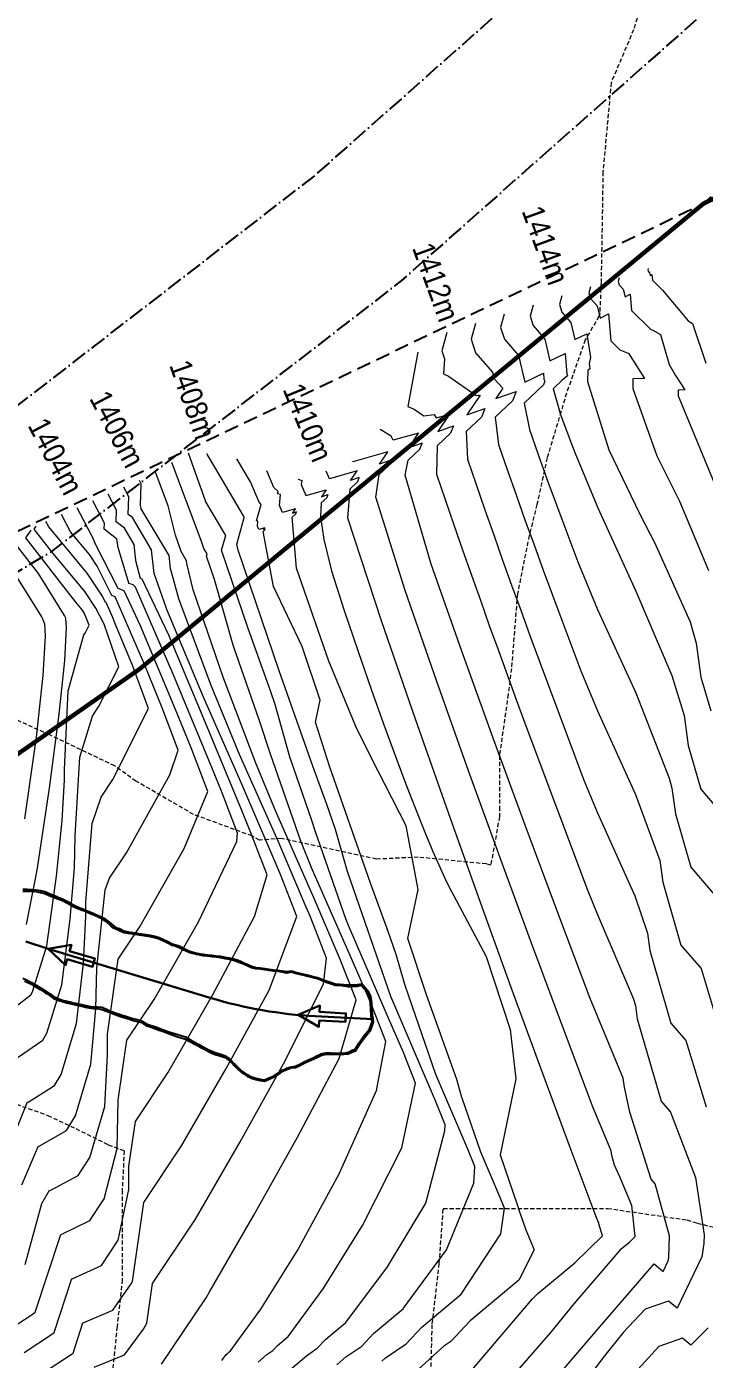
# Model space of a CAD drawing. Header units: metres. Extents: x 5688 to 19740, y -52 to 3406.
# Drawn here: x 6630.1 to 6784.2, y 2700.7 to 3003.9 of the extents above; entities that cross this region are included whole.
import ezdxf
from ezdxf.enums import TextEntityAlignment as Align

# ---------------------------------------------------------------- set-up
doc = ezdxf.new("R2010")
doc.units = ezdxf.units.M
for name, pattern in [('ACAD_ISO10W100', [18, 12, -3, 0, -3]), ('BORDER2', [22.225, 6.35, -3.175, 6.35, -3.175, 0, -3.175]), ('HIDDEN', [9.525, 6.35, -3.175])]:
    doc.linetypes.add(name, pattern=pattern)
for name, color, linetype in [('0 32m buffer', 11, 'BORDER2'), ('100_YEAR_FLOODLINE', 11, 'Continuous'), ('50_YEAR_FLOODLINE', 7, 'Continuous'), ('CENTRELINES', 7, 'Continuous'), ('Contours', 7, 'Continuous'), ('LINES', 7, 'Continuous'), ('PWV_RESERVES', 7, 'Continuous'), ('River', 7, 'Continuous'), ('SITE', 7, 'Continuous')]:
    doc.layers.add(name, color=color, linetype=linetype)
doc.styles.add('MM-STANDARD', font='', dxfattribs={"height": 1})
doc.styles.get('MM-STANDARD').set_extended_font_data('MM-STANDARD')

# ---------------------------------------------------------------- blocks, each defined once
blk = doc.blocks.new('CONTOURS-CG')
at = {"layer": 'Contours', "color": 253, "lineweight": 9, "true_color": 0xa1a3a5}
for points, elevation in [([(30586.59, 1766.67), (30586.5, 1766.37), (30586.59, 1766.1), (30586.91, 1765.73), (30587.06, 1765.12), (30587.48, 1765.33), (30587.59, 1764), (30589.87, 1761.76), (30595.67, 1754.79), (30595.69, 1754.78), (30596.71, 1754.16), (30599.69, 1745.16)], 1415.5), ([(30573.51, 1762.51), (30573.13, 1761.11), (30573.52, 1759.89), (30575, 1758.18), (30575, 1758.18), (30575.67, 1755.4), (30577.6, 1756.34), (30578.1, 1750.24), (30580.19, 1748.19), (30582.07, 1747.38), (30582.11, 1747.38), (30585.81, 1741.69), (30583.16, 1741.58), (30583.11, 1739.35), (30588.56, 1724.06), (30593.73, 1713.77), (30600.31, 1697.96)], 1414.5), ([(30580.05, 1764.59), (30579.82, 1763.74), (30580.05, 1763), (30580.95, 1761.96), (30580.96, 1761.95), (30581.36, 1760.26), (30582.54, 1760.84), (30582.84, 1757.12), (30587.22, 1752.84), (30587.68, 1752.64), (30589.41, 1751.66), (30591.41, 1744.82), (30592.81, 1742.3), (30594.92, 1739.04), (30593.43, 1738.98), (30593.41, 1737.73), (30603.07, 1714.46)], 1415), ([(30566.97, 1760.43), (30566.44, 1758.48), (30566.99, 1756.78), (30569.04, 1754.4), (30569.05, 1754.4), (30569.97, 1750.54), (30572.66, 1751.85), (30573.48, 1746.4), (30573.21, 1745.09), (30573.32, 1743.85), (30573.33, 1743.82), (30572.87, 1743.44), (30572.82, 1740.97), (30577.68, 1725.44), (30584.69, 1710.81), (30588.09, 1704.2), (30596.16, 1686.27), (30597.54, 1681.45), (30598.61, 1673.7), (30600.84, 1666)], 1414), ([(30553.9, 1756.26), (30553.06, 1753.22), (30553.92, 1750.57), (30557.13, 1746.85), (30557.13, 1746.85), (30558.59, 1740.81), (30562.78, 1742.86), (30562.89, 1741.47), (30563.11, 1741.02), (30562.81, 1740.24), (30558.42, 1736.07), (30559.63, 1730.07), (30561.63, 1724.34), (30563.68, 1718.62), (30565.76, 1712.92), (30567.88, 1707.23), (30570.61, 1699.96), (30575.11, 1689.12), (30583.78, 1670.13), (30591.39, 1650.7), (30592, 1648.46), (30592, 1648.45), (30592.82, 1642.6), (30596.32, 1630.48), (30602.11, 1623.72)], 1413), ([(30560.44, 1758.35), (30559.75, 1755.85), (30560.45, 1753.68), (30563.09, 1750.63), (30563.09, 1750.63), (30564.28, 1745.67), (30567.72, 1747.36), (30568.11, 1742.66), (30568.29, 1742.26), (30567.09, 1741.29), (30565.01, 1739.32), (30566.7, 1733.48), (30568.79, 1727.78), (30569.91, 1724.8), (30575.14, 1712.21), (30583.84, 1693.23), (30592.01, 1674.04), (30594.77, 1664.96), (30594.77, 1664.95), (30595.72, 1658.15), (30598.58, 1648.24), (30605.59, 1640.05)], 1413.5), ([(30547.36, 1754.18), (30546.38, 1750.6), (30547.38, 1747.47), (30551.18, 1743.08), (30551.18, 1743.08), (30551.52, 1741.66), (30551.52, 1741.66), (30553.6, 1739.49), (30551.98, 1737.08), (30556.57, 1738.71), (30555.77, 1736.56), (30551.83, 1732.82), (30552.58, 1726.67), (30554.56, 1720.93), (30556.56, 1715.2), (30558.6, 1709.48), (30560.66, 1703.77), (30562.74, 1698.06), (30564.85, 1692.37), (30566.97, 1686.68), (30571.31, 1675.11), (30575.08, 1666.03), (30583.7, 1647.02), (30589.24, 1631.96), (30589.24, 1631.95), (30589.92, 1627.04), (30594.06, 1612.72), (30598.63, 1607.39), (30598.63, 1607.39), (30603.19, 1592.2)], 1412.5), ([(30540.82, 1752.1), (30539.69, 1747.97), (30540.29, 1746.09), (30540.06, 1742.74), (30541.21, 1742.18), (30547.5, 1737.76), (30548.05, 1737.84), (30548.09, 1737.76), (30548.39, 1737.84), (30545.37, 1733.35), (30549.44, 1734.79), (30548.74, 1732.89), (30545.24, 1729.57), (30545.55, 1723.27), (30547.51, 1717.53), (30549.49, 1711.79), (30551.5, 1706.06), (30553.52, 1700.34), (30555.57, 1694.62), (30557.64, 1688.91), (30559.72, 1683.21), (30561.82, 1677.51), (30563.93, 1671.82), (30572.01, 1650.26), (30575.05, 1642.94), (30583.59, 1623.9), (30586.47, 1615.46), (30586.47, 1615.45), (30587.02, 1611.49), (30591.8, 1594.96), (30595.15, 1591.05), (30595.15, 1591.05), (30599.78, 1575.89)], 1412), ([(30600.27, 1525.65), (30596.32, 1521.68), (30594.44, 1523.28), (30589.02, 1521.37), (30584.23, 1516.15)], 1412), ([(30534.25, 1747.66), (30531.96, 1735.29), (30533.37, 1734.67), (30535.61, 1733.15), (30537.96, 1733.47), (30538.37, 1732.68), (30541.4, 1733.54), (30538.76, 1729.62), (30542.32, 1730.88), (30541.7, 1729.22), (30538.65, 1726.33), (30538.51, 1719.87), (30540.46, 1714.12), (30542.43, 1708.38), (30544.42, 1702.65), (30546.43, 1696.92), (30548.45, 1691.2), (30550.49, 1685.48), (30552.55, 1679.76), (30554.62, 1674.06), (30556.7, 1668.35), (30558.8, 1662.65), (30572.71, 1625.42), (30575.02, 1619.85), (30583.22, 1600.68), (30583.7, 1598.96), (30583.7, 1598.95), (30584.12, 1595.94), (30589.54, 1577.2), (30591.67, 1574.72), (30591.67, 1574.72), (30597.35, 1559.85), (30599.35, 1546.81), (30599.29, 1544.8), (30598.79, 1541.83), (30593.17, 1530.08), (30591.21, 1531.74), (30585.9, 1529.85), (30581, 1524.62), (30576.68, 1519.27), (30572.87, 1514.27)], 1411.5), ([(30562.54, 1510.51), (30575.6, 1525.9), (30587.99, 1540.19), (30590.01, 1538.48), (30591.18, 1540.92), (30591.29, 1541.53), (30591.44, 1546.57), (30588.18, 1558.39), (30587.29, 1559.44), (30582.45, 1574.72), (30581.22, 1580.39), (30580.94, 1582.45), (30573.41, 1600.57), (30566.01, 1620.29), (30558.65, 1640.02), (30551.39, 1659.78), (30544.26, 1679.58), (30537.29, 1699.44), (30531.35, 1719.65), (30532.06, 1723.08), (30534.66, 1725.55), (30535.19, 1726.96), (30532.16, 1725.89), (30534.41, 1729.24), (30528.66, 1727.6), (30528.66, 1727.6), (30528.18, 1728.51), (30525.7, 1730.02)], 1411), ([(30489.65, 1518.2), (30490.63, 1519.57), (30490.63, 1519.57), (30490.92, 1519.82), (30491.12, 1519.96), (30491.27, 1520.11), (30491.63, 1520.42), (30498.5, 1529.91), (30506.84, 1543.27), (30516.37, 1560.66), (30524.82, 1579.66), (30526.95, 1590.8), (30523.59, 1599.33), (30518.86, 1610.34), (30510.16, 1630.15), (30507.66, 1636.41), (30507.66, 1636.41), (30500.7, 1656.2), (30498.13, 1663.96), (30492.4, 1680.54), (30492.23, 1680.98), (30488.02, 1695.9), (30486.16, 1701.26), (30486.31, 1701.77), (30485.61, 1702.94), (30484.95, 1704.8), (30478.33, 1722.55)], 1407), ([(30497.93, 1517.86), (30499.91, 1519.56), (30501.24, 1520.47), (30502.24, 1521.53), (30504.75, 1523.64), (30512.74, 1534.54), (30521.64, 1548.9), (30530.6, 1566.61), (30533.69, 1581.32), (30530.94, 1588.32), (30527.06, 1597.34), (30518.47, 1617.2), (30517.88, 1618.71), (30517.88, 1618.71), (30510.99, 1638.52), (30510.08, 1641.29), (30505.38, 1654.88), (30505.24, 1655.24), (30501.78, 1667.47), (30500.71, 1670.55), (30495.62, 1684.75), (30489.61, 1702.59), (30490.56, 1705.95), (30490.56, 1705.96), (30486.01, 1713.62), (30482.11, 1724.64)], 1407.5), ([(30505.52, 1516.4), (30508.9, 1519.3), (30511.34, 1520.98), (30511.36, 1520.98), (30513.21, 1522.95), (30514.23, 1523.8), (30517.83, 1526.83), (30517.86, 1526.86), (30527.32, 1539.5), (30536.08, 1554.04), (30540.36, 1570.45), (30540.43, 1571.85), (30538.29, 1577.31), (30528.1, 1601.01), (30528.1, 1601.01), (30518.35, 1629.22), (30518.24, 1629.5), (30515.55, 1639.04), (30513.57, 1644.73), (30510.34, 1653.46), (30502.71, 1675.12), (30493.36, 1702.6), (30493.05, 1703.92), (30494.22, 1708.05), (30494.78, 1710.05), (30494.74, 1710.08), (30494.6, 1710.42), (30488.32, 1721.09), (30486.42, 1724.31), (30486.32, 1724.56)], 1408), ([(30515.78, 1517.23), (30517.88, 1519.04), (30521.47, 1521.49), (30521.47, 1521.5), (30524.19, 1524.37), (30530.96, 1530.06), (30530.97, 1530.08), (30540.78, 1543.41), (30546.95, 1558.56), (30547.18, 1562.37), (30545.64, 1566.29), (30538.33, 1583.3), (30538.33, 1583.31), (30531.33, 1603.56), (30531.25, 1603.76), (30529.31, 1610.6), (30527.52, 1615.79), (30523.45, 1626.81), (30514.12, 1653.42), (30511, 1663.42), (30512.05, 1668.47), (30507.93, 1680.68), (30501.41, 1694.35), (30499.1, 1706.84), (30499.47, 1707.19), (30499.55, 1707.39), (30499.12, 1707.24), (30499.44, 1707.71), (30498.07, 1707.33), (30497.77, 1708.06), (30497.87, 1709.18), (30497.58, 1709.26), (30498.62, 1712.99), (30498.12, 1713.48), (30496.19, 1718.11), (30493.11, 1723.34)], 1408.5), ([(30551.22, 1509.33), (30564.47, 1524.55), (30569.8, 1531.11), (30580.31, 1543.42), (30580.56, 1543.67), (30582.34, 1545.14), (30583.65, 1546.44), (30582.86, 1553.47), (30580.2, 1559.96), (30578.95, 1562.66), (30578.32, 1564.84), (30578.17, 1565.95), (30574.11, 1575.73), (30567.16, 1594.25), (30560.1, 1613.2), (30552.97, 1632.58), (30545.79, 1652.4), (30538.58, 1672.67), (30531.37, 1693.39), (30524.67, 1714.66), (30525.46, 1719.83), (30527.62, 1721.88), (30528.06, 1723.05), (30525.55, 1722.16), (30527.41, 1724.93), (30519.48, 1722.67), (30519.4, 1722.86)], 1410.5), ([(30475.92, 1517.35), (30486.08, 1532.46), (30486.79, 1533.67), (30496.95, 1551.27), (30506.87, 1568.99), (30516.35, 1586.94), (30520.2, 1600.27), (30516.46, 1609.8), (30516.23, 1610.35), (30510.65, 1623.34), (30501.93, 1643.14), (30497.43, 1654.11), (30497.43, 1654.11), (30489.95, 1673.72), (30483.15, 1693.57), (30481.72, 1699.56), (30481.66, 1700.15), (30480.4, 1702.26), (30479.13, 1706.04), (30477.43, 1712.7), (30477.43, 1712.7), (30474.58, 1720.34)], 1406.5), ([(30526.03, 1518.06), (30526.87, 1518.78), (30531.59, 1522.01), (30531.59, 1522.01), (30535.16, 1525.79), (30544.07, 1533.28), (30544.09, 1533.3), (30553.09, 1547.04), (30553.92, 1552.9), (30552.99, 1555.28), (30548.55, 1565.6), (30548.55, 1565.6), (30544.3, 1577.89), (30544.25, 1578.02), (30543.08, 1582.17), (30541.99, 1585.32), (30536.22, 1601.38), (30531.97, 1614.23), (30534.28, 1625.38), (30531.62, 1639.86), (30525.19, 1652.32), (30520.33, 1661.92), (30513.99, 1677.36), (30506.66, 1698.46), (30505.69, 1710.09), (30506.51, 1710.86), (30506.67, 1711.31), (30505.72, 1710.97), (30506.43, 1712.02), (30503.43, 1711.16), (30502.76, 1712.79), (30502.98, 1715.25), (30502.33, 1715.43), (30502.47, 1715.93), (30501.5, 1716.87), (30499.92, 1720.66)], 1409), ([(30546.87, 1516.47), (30560.31, 1532.22), (30561.51, 1533.43), (30569.97, 1540.42), (30576.21, 1546.58), (30575.43, 1549.28), (30575.4, 1549.45), (30574.81, 1550.88), (30568.66, 1567.3), (30562.2, 1584.69), (30555.46, 1603.07), (30548.46, 1622.43), (30541.2, 1642.8), (30533.71, 1664.16), (30525.99, 1686.53), (30518.33, 1709.86), (30518.87, 1716.58), (30520.58, 1718.21), (30520.93, 1719.13), (30518.94, 1718.43), (30520.42, 1720.63), (30514.13, 1718.84), (30514.13, 1718.84), (30513.43, 1720.53)], 1410), ([(30448.86, 1515.29), (30455.64, 1519.74), (30455.84, 1519.89), (30458.09, 1526.78), (30458.13, 1526.77), (30464.89, 1529.66), (30469.08, 1535.63), (30469.37, 1536.15), (30471.96, 1554.16), (30480.52, 1567.02), (30490.66, 1584.63), (30500.41, 1602.44), (30506.71, 1619.22), (30503.02, 1628.77), (30501.53, 1632.38), (30494.25, 1649.34), (30485.49, 1669.13), (30477.15, 1689.09), (30476.99, 1689.52), (30476.99, 1689.52), (30474.3, 1697.28), (30473.71, 1702.64), (30473.71, 1702.64), (30469.32, 1710.03), (30468.4, 1710.74), (30468.55, 1714.71), (30467.39, 1716.92)], 1405.5), ([(30460.63, 1516.72), (30467.51, 1519.48), (30471.82, 1525.31), (30472.62, 1526.73), (30473.91, 1535.71), (30483.65, 1550.35), (30493.81, 1567.95), (30503.66, 1585.71), (30512.76, 1603.84), (30513.46, 1609.75), (30509.74, 1619.28), (30508.88, 1621.36), (30502.45, 1636.34), (30493.71, 1656.13), (30487.21, 1671.82), (30487.21, 1671.82), (30479.89, 1691.48), (30478.01, 1698.42), (30477.69, 1701.38), (30477.68, 1701.4), (30471.36, 1712.03), (30471.32, 1712.16), (30471.16, 1712.78), (30471.34, 1717.7), (30471.34, 1717.7), (30470.94, 1718.47)], 1406), ([(30507.04, 1718.73), (30507.04, 1718.73), (30507.83, 1718.45), (30507.74, 1717.52), (30508.78, 1715), (30513.42, 1716.32), (30512.33, 1714.7), (30513.8, 1715.22), (30513.55, 1714.53), (30512.28, 1713.33), (30512.13, 1710.18), (30512.86, 1705.01), (30514.61, 1697.89), (30517.47, 1688.86), (30520.65, 1679.56), (30523.64, 1670.96), (30526.45, 1663.06), (30529.07, 1655.86), (30531.51, 1649.36), (30533.75, 1643.56), (30535.8, 1638.45), (30537.64, 1634.04), (30539.28, 1630.32), (30540.7, 1627.29), (30541.9, 1624.95), (30542.45, 1623.97), (30549.75, 1610.12), (30555.22, 1593.56), (30556.52, 1582.29), (30552.93, 1565.03), (30552.93, 1565.03), (30556.85, 1553.74), (30557.26, 1552.27), (30557.28, 1552.23), (30558.77, 1547.91), (30558.77, 1547.9), (30560.34, 1544.26), (30560.67, 1543.42), (30557.2, 1536.52), (30546.14, 1527.2), (30541.72, 1522.53), (30541.71, 1522.53), (30540.11, 1521.43), (30534.35, 1516.23)], 1409.5), ([(30440.6, 1524.8), (30446.74, 1528.83), (30447.25, 1529.23), (30453.04, 1546.9), (30453.13, 1546.86), (30459.64, 1550.06), (30462.88, 1555), (30465.87, 1566.43), (30466.1, 1577.44), (30468.06, 1591.06), (30474.26, 1600.37), (30484.34, 1618.01), (30493.11, 1636.31), (30493.22, 1638.17), (30489.57, 1647.73), (30486.83, 1654.41), (30478.59, 1674.34), (30470.06, 1694.15), (30469.53, 1694.68), (30469.06, 1694.85), (30468.51, 1695.04), (30468.5, 1695.05), (30466.12, 1703.23), (30465.76, 1705.09), (30465.73, 1705.18), (30462.91, 1707.37), (30462.96, 1708.72), (30460.3, 1713.81)], 1404.5), ([(30444.73, 1520.04), (30451.19, 1524.29), (30451.54, 1524.56), (30455.57, 1536.84), (30455.63, 1536.82), (30462.27, 1539.85), (30466.12, 1545.58), (30468.51, 1557.09), (30468.54, 1562.4), (30470.01, 1572.61), (30477.39, 1583.7), (30487.51, 1601.32), (30497.12, 1619.2), (30499.97, 1628.7), (30496.3, 1638.25), (30494.18, 1643.39), (30485.96, 1663.33), (30477.63, 1683.23), (30471.57, 1696.02), (30471.19, 1696.16), (30470.18, 1699.88), (30470.06, 1700.95), (30469.74, 1703.86), (30469.73, 1703.89), (30467.53, 1707.6), (30465.65, 1709.05), (30465.75, 1711.71), (30463.85, 1715.37)], 1405), ([(30444.2, 1558.19), (30447.98, 1567.02), (30448.12, 1566.96), (30454.33, 1570.52), (30456.38, 1573.85), (30459.9, 1585.64), (30461.03, 1598.19), (30461.22, 1607.52), (30463.17, 1625.3), (30464.16, 1627.96), (30468, 1633.72), (30477.88, 1651.46), (30479.74, 1657.12), (30476.12, 1666.7), (30472.13, 1676.44), (30465.45, 1692), (30464.66, 1692.28), (30461.29, 1698.98), (30459.55, 1701.57), (30455.28, 1706.74), (30455.28, 1706.74), (30453.21, 1710.7)], 1403.5), ([(30444.96, 1540.02), (30448.76, 1553.91), (30450.51, 1556.96), (30450.62, 1556.91), (30456.99, 1560.28), (30459.63, 1564.43), (30463.05, 1575.97), (30463.66, 1587.77), (30463.66, 1592.48), (30466.11, 1609.51), (30471.13, 1617.05), (30481.14, 1634.72), (30486.48, 1647.65), (30482.85, 1657.21), (30479.48, 1665.42), (30471.21, 1685.34), (30467.49, 1693.34), (30466.07, 1693.85), (30460.98, 1703.96), (30460.97, 1703.99), (30460.26, 1705.61), (30460.16, 1705.68), (30460.16, 1705.73), (30456.76, 1712.26)], 1404), ([(30443.12, 1587.05), (30448.94, 1591.07), (30449.89, 1592.7), (30453.3, 1603.72), (30455.21, 1618.65), (30456.15, 1630.28), (30456.34, 1637.61), (30457.36, 1655.52), (30460.26, 1664.85), (30461.73, 1667.07), (30466.25, 1676.07), (30462.89, 1685.75), (30460.99, 1689.42), (30458.48, 1693.16), (30450.99, 1702.24), (30447, 1707.37), (30447.45, 1708.02)], 1402.5), ([(30439.88, 1563.04), (30445.45, 1577.07), (30445.62, 1577.01), (30451.65, 1580.78), (30453.13, 1583.27), (30456.64, 1594.85), (30458.2, 1608.58), (30458.76, 1619.29), (30458.78, 1622.56), (30460.16, 1640.43), (30462.21, 1646.4), (30464.86, 1650.4), (30472.99, 1666.59), (30469.4, 1676.18), (30465.52, 1685.65), (30464.78, 1687.45), (30463.4, 1690.66), (30463.24, 1690.72), (30462.54, 1692.1), (30459.02, 1697.36), (30450.32, 1707.9), (30450.32, 1707.9), (30449.67, 1709.15)], 1403), ([(30440.62, 1597.1), (30446.22, 1601.38), (30446.64, 1602.12), (30449.91, 1612.53), (30452.11, 1628.38), (30453.39, 1641.07), (30453.88, 1650.27), (30453.9, 1652.65), (30454.7, 1670.59), (30458.31, 1683.3), (30458.6, 1683.74), (30459.5, 1685.54), (30458.45, 1688.21), (30457.95, 1688.96), (30456.45, 1690.78), (30445.09, 1705.41), (30446.3, 1707.13)], 1402), ([(30444.88, 1641.49), (30447.5, 1660.02), (30449.05, 1674.1), (30449.56, 1682.99), (30449.45, 1685.73), (30449.13, 1686.49), (30448.74, 1687.44), (30448.73, 1687.44), (30442.08, 1698.13)], 1401), ([(30445.23, 1617.38), (30447.69, 1629.8), (30450.52, 1648.4), (30452.7, 1665.31), (30453.95, 1677.52), (30454.33, 1685.02), (30454.23, 1686.98), (30454.1, 1687.3), (30453.92, 1687.71), (30447.96, 1697.29), (30443.18, 1703.45)], 1401.5)]:
    blk.add_lwpolyline(points, dxfattribs=dict(at, elevation=elevation))
at = {"layer": 'Contours', "color": 253, "true_color": 0xa1a3a5, "style": 'MM-STANDARD', "width": 0.9}
for s, rotation, p in [('1414m', 290, (30563.28, 1771.99, 1415.78)), ('1412m', 289.9967, (30538.4, 1763.62, 1411.6)), ('1408m', 289.5171, (30483.09, 1736.87, 1407.47)), ('1406m', 297.5424, (30465.92, 1730.15, 1406.27)), ('1410m', 292.3213, (30509.24, 1731.66, 1408.79)), ('1404m', 297.5424, (30451.9, 1723.97, 1402.77))]:
    blk.add_text(s, height=5, rotation=rotation, dxfattribs=at).set_placement(p, align=Align.MIDDLE)

msp = doc.modelspace()

# ---------------------------------------------------------------- linework, layer by layer
at = {"layer": '0 32m buffer', "linetype": 'HIDDEN', "lineweight": 20, "ltscale": 0.15}
for points in [[(6770.111, 3009.992), (6768.077, 3003.211), (6762.958, 2991.166), (6761.114, 2970.89), (6760.682, 2945.773), (6760.377, 2938.84), (6760.205, 2937.983), (6757.086, 2932.672), (6752.819, 2920.497), (6748.408, 2905.801), (6746.099, 2895.222), (6744.332, 2888.125), (6741.672, 2874.88), (6740.292, 2857.878), (6739.562, 2852.008), (6737.567, 2838.075), (6737.567, 2826.391), (6737.567, 2824.125), (6735.59, 2813.148), (6734.626, 2813.389), (6719.122, 2814.936), (6709.603, 2814.481), (6687.973, 2819.197), (6682.984, 2818.803), (6681.335, 2819.767), (6668.004, 2824.665), (6654.927, 2832.25), (6650.09, 2835.71), (6635.324, 2842.753), (6620.797, 2849.322)], [(6623.71, 2760.166), (6634.85, 2756.195), (6641.249, 2753.196), (6648.616, 2749.522), (6652.245, 2748.155), (6651.783, 2739.161), (6651.819, 2718.774), (6650.617, 2708.128), (6649.1, 2692.999)], [(6721.944, 2696.181), (6722.31, 2708.779), (6723.88, 2722.474), (6724.804, 2735.028), (6730.295, 2735.028), (6762.148, 2735.028), (6780.166, 2732.41), (6782.563, 2731.69), (6805.941, 2725.567)]]:
    msp.add_lwpolyline(points, dxfattribs=at)
at = {"layer": '100_YEAR_FLOODLINE', "color": 217, "lineweight": 25, "true_color": 0x93278f}
msp.add_lwpolyline([(6629.551, 2786.825), (6630.189, 2786.521), (6631.189, 2786.011), (6631.503, 2785.825), (6632.189, 2785.418), (6633.154, 2784.825), (6633.188, 2784.803), (6634.188, 2784.183), (6634.748, 2783.824), (6635.188, 2783.52), (6636.129, 2782.824), (6636.188, 2782.786), (6637.188, 2782.368), (6638.188, 2782.073), (6639.188, 2781.827), (6639.202, 2781.824), (6640.188, 2781.591), (6641.188, 2781.355), (6642.188, 2781.12), (6643.188, 2780.889), (6643.484, 2780.823), (6644.188, 2780.671), (6645.188, 2780.536), (6646.188, 2780.477), (6647.188, 2780.305), (6648.188, 2779.934), (6648.447, 2779.822), (6649.187, 2779.489), (6650.187, 2779.109), (6650.984, 2778.822), (6651.187, 2778.749), (6652.187, 2778.437), (6653.187, 2778.124), (6654.109, 2777.821), (6654.187, 2777.797), (6655.187, 2777.557), (6656.187, 2777.29), (6656.913, 2776.82), (6657.187, 2776.662), (6658.187, 2776.316), (6659.187, 2775.96), (6659.573, 2775.82), (6660.187, 2775.61), (6661.187, 2775.255), (6662.187, 2774.882), (6662.35, 2774.82), (6663.187, 2774.508), (6664.187, 2774.175), (6665.186, 2773.82), (6665.19, 2773.819), (6666.186, 2773.563), (6667.186, 2772.976), (6667.45, 2772.819), (6668.186, 2772.431), (6669.186, 2771.904), (6669.345, 2771.818), (6670.186, 2771.374), (6671.186, 2770.846), (6671.247, 2770.818), (6672.186, 2770.382), (6673.186, 2769.998), (6673.791, 2769.818), (6674.186, 2769.696), (6675.186, 2769.362), (6675.912, 2768.817), (6676.186, 2768.609), (6676.989, 2767.817), (6677.185, 2767.596), (6678.04, 2766.817), (6678.185, 2766.659), (6679.117, 2765.817), (6679.185, 2765.766), (6680.185, 2765.136), (6680.863, 2764.816), (6681.185, 2764.684), (6682.185, 2764.368), (6683.185, 2764.144), (6684.185, 2764.01), (6685.185, 2764.412), (6685.937, 2764.815), (6686.185, 2764.916), (6687.185, 2765.484), (6687.689, 2765.815), (6688.185, 2766.153), (6689.185, 2766.637), (6689.633, 2766.815), (6690.185, 2767.007), (6691.185, 2767.083), (6692.185, 2767.513), (6692.744, 2767.814), (6693.185, 2768.065), (6694.186, 2768.542), (6694.821, 2768.814), (6695.186, 2768.99), (6696.186, 2769.471), (6696.972, 2769.813), (6697.186, 2769.912), (6698.186, 2770.116), (6699.186, 2770.092), (6700.186, 2770.095), (6701.186, 2770.05), (6702.186, 2770.086), (6703.186, 2770.199), (6704.186, 2770.617), (6704.59, 2770.812), (6704.814, 2770.909), (6705.242, 2771.445), (6705.902, 2772.525), (6707.002, 2774.088), (6708.315, 2775.656), (6708.911, 2777.463), (6708.826, 2778.254), (6708.741, 2778.942), (6708.65, 2780.347), (6708.586, 2781.771), (6708.436, 2782.783), (6708.24, 2783.455), (6707.803, 2784.331), (6706.488, 2785.843), (6706.213, 2786.071), (6706.189, 2786.064), (6705.189, 2785.908), (6704.189, 2785.813), (6704.094, 2785.812), (6703.189, 2785.803), (6703.1, 2785.812), (6702.189, 2785.87), (6701.189, 2785.987), (6700.189, 2786.057), (6699.189, 2786.428), (6698.189, 2786.695), (6697.905, 2786.813), (6697.189, 2787.115), (6696.189, 2787.46), (6695.189, 2787.743), (6694.92, 2787.814), (6694.189, 2788.012), (6693.189, 2788.26), (6692.189, 2788.487), (6691.189, 2788.695), (6690.787, 2788.815), (6690.189, 2788.98), (6689.189, 2788.861), (6688.189, 2789.01), (6687.189, 2789.143), (6686.189, 2789.249), (6685.189, 2789.371), (6684.189, 2789.52), (6683.189, 2789.698), (6682.189, 2789.753), (6681.931, 2789.816), (6681.189, 2790.079), (6680.189, 2790.499), (6679.479, 2790.817), (6679.189, 2790.96), (6678.19, 2791.408), (6677.19, 2791.749), (6676.899, 2791.817), (6676.19, 2791.959), (6675.19, 2792.13), (6674.19, 2792.307), (6673.19, 2792.454), (6672.19, 2792.583), (6671.19, 2792.658), (6670.19, 2792.787), (6670.028, 2792.818), (6669.19, 2792.975), (6668.19, 2793.21), (6667.19, 2793.482), (6666.472, 2793.819), (6666.19, 2793.968), (6665.19, 2794.45), (6664.31, 2794.819), (6664.19, 2794.856), (6663.19, 2795.164), (6662.19, 2795.657), (6661.842, 2795.82), (6661.19, 2796.145), (6660.19, 2796.591), (6659.456, 2796.82), (6659.191, 2796.902), (6658.191, 2797.146), (6657.191, 2797.302), (6656.191, 2797.455), (6655.191, 2797.591), (6654.191, 2797.73), (6653.605, 2797.821), (6653.191, 2797.892), (6652.191, 2798.116), (6651.191, 2798.599), (6650.644, 2798.822), (6650.191, 2799.066), (6649.291, 2799.822), (6649.191, 2799.905), (6648.191, 2800.696), (6648.01, 2800.822), (6647.191, 2801.216), (6646.191, 2801.663), (6645.832, 2801.822), (6645.191, 2802.094), (6644.192, 2802.527), (6643.5, 2802.823), (6643.192, 2802.955), (6642.192, 2803.34), (6641.192, 2803.765), (6641.074, 2803.823), (6640.192, 2804.307), (6639.272, 2804.824), (6639.192, 2804.87), (6638.192, 2805.373), (6637.192, 2805.787), (6637.089, 2805.824), (6636.192, 2806.205), (6635.192, 2806.575), (6634.714, 2806.824), (6634.192, 2807.059), (6633.192, 2807.288), (6632.192, 2807.453), (6631.192, 2807.531), (6630.192, 2807.561), (6629.192, 2807.556)], dxfattribs=at)
at = {"layer": '50_YEAR_FLOODLINE', "color": 5, "lineweight": 25}
msp.add_lwpolyline([(6629.189, 2787.448), (6630.189, 2786.964), (6630.441, 2786.825), (6631.189, 2786.425), (6632.189, 2785.831), (6632.198, 2785.825), (6633.188, 2785.219), (6633.819, 2784.824), (6634.188, 2784.595), (6635.188, 2783.957), (6635.381, 2783.824), (6636.188, 2783.235), (6637.062, 2782.824), (6637.188, 2782.772), (6638.188, 2782.424), (6639.188, 2782.171), (6640.188, 2781.929), (6640.618, 2781.823), (6641.188, 2781.69), (6642.188, 2781.458), (6643.188, 2781.232), (6644.188, 2781.023), (6645.188, 2780.912), (6646.188, 2780.876), (6646.962, 2780.822), (6647.188, 2780.801), (6648.188, 2780.352), (6649.188, 2779.922), (6649.442, 2779.822), (6650.187, 2779.533), (6651.187, 2779.196), (6652.187, 2778.874), (6652.354, 2778.821), (6653.187, 2778.566), (6654.187, 2778.251), (6655.187, 2777.971), (6655.831, 2777.821), (6656.187, 2777.736), (6657.187, 2777.088), (6657.915, 2776.82), (6658.187, 2776.728), (6659.187, 2776.386), (6660.187, 2776.03), (6660.757, 2775.82), (6661.187, 2775.67), (6662.187, 2775.309), (6663.187, 2774.955), (6663.653, 2774.819), (6664.187, 2774.675), (6665.187, 2774.37), (6666.187, 2774.029), (6666.54, 2773.819), (6667.186, 2773.428), (6668.186, 2772.831), (6668.209, 2772.818), (6669.186, 2772.309), (6670.098, 2771.818), (6670.186, 2771.772), (6671.186, 2771.274), (6672.18, 2770.818), (6672.186, 2770.815), (6673.186, 2770.442), (6674.186, 2770.115), (6675.015, 2769.817), (6675.186, 2769.757), (6676.186, 2769.027), (6676.381, 2768.817), (6677.185, 2768.013), (6677.369, 2767.817), (6678.185, 2767.05), (6678.456, 2766.817), (6679.185, 2766.132), (6679.659, 2765.816), (6680.185, 2765.477), (6681.185, 2764.989), (6681.701, 2764.816), (6682.185, 2764.663), (6683.185, 2764.441), (6684.185, 2764.307), (6685.185, 2764.718), (6685.366, 2764.816), (6686.185, 2765.147), (6687.185, 2765.759), (6687.269, 2765.815), (6688.185, 2766.442), (6688.977, 2766.815), (6689.185, 2766.919), (6690.185, 2767.246), (6691.185, 2767.353), (6692.185, 2767.806), (6692.201, 2767.814), (6693.186, 2768.381), (6694.173, 2768.814), (6694.186, 2768.82), (6695.186, 2769.31), (6696.186, 2769.785), (6696.251, 2769.814), (6697.186, 2770.252), (6698.186, 2770.454), (6699.186, 2770.392), (6700.186, 2770.37), (6701.186, 2770.31), (6702.186, 2770.343), (6703.186, 2770.557), (6703.766, 2770.812), (6704.186, 2771.03), (6704.663, 2771.22), (6704.985, 2771.624), (6705.64, 2772.697), (6706.754, 2774.278), (6708.037, 2775.81), (6708.593, 2777.497), (6708.516, 2778.218), (6708.43, 2778.913), (6708.339, 2780.33), (6708.275, 2781.741), (6708.13, 2782.716), (6707.948, 2783.341), (6707.541, 2784.157), (6706.269, 2785.619), (6706.115, 2785.747), (6705.189, 2785.547), (6704.189, 2785.416), (6703.189, 2785.425), (6702.189, 2785.554), (6701.189, 2785.731), (6700.189, 2785.771), (6700.057, 2785.813), (6699.189, 2786.151), (6698.189, 2786.428), (6697.288, 2786.813), (6697.189, 2786.856), (6696.189, 2787.224), (6695.189, 2787.506), (6694.189, 2787.776), (6694.035, 2787.814), (6693.189, 2788.024), (6692.189, 2788.25), (6691.189, 2788.456), (6690.189, 2788.753), (6689.189, 2788.573), (6688.189, 2788.74), (6687.757, 2788.815), (6687.189, 2788.897), (6686.189, 2789.011), (6685.189, 2789.137), (6684.189, 2789.285), (6683.189, 2789.459), (6682.189, 2789.543), (6681.189, 2789.775), (6681.061, 2789.816), (6680.189, 2790.182), (6679.189, 2790.638), (6678.73, 2790.817), (6678.19, 2791.058), (6677.19, 2791.409), (6676.19, 2791.658), (6675.289, 2791.817), (6675.19, 2791.834), (6674.19, 2792.009), (6673.19, 2792.162), (6672.19, 2792.3), (6671.19, 2792.398), (6670.19, 2792.506), (6669.19, 2792.697), (6668.681, 2792.818), (6668.19, 2792.932), (6667.19, 2793.2), (6666.19, 2793.637), (6665.821, 2793.819), (6665.19, 2794.119), (6664.19, 2794.57), (6663.384, 2794.819), (6663.19, 2794.878), (6662.19, 2795.373), (6661.23, 2795.82), (6661.19, 2795.839), (6660.19, 2796.265), (6659.19, 2796.56), (6658.191, 2796.82), (6657.191, 2797.005), (6656.191, 2797.156), (6655.191, 2797.282), (6654.191, 2797.407), (6653.191, 2797.551), (6652.191, 2797.737), (6651.994, 2797.821), (6651.191, 2798.207), (6650.191, 2798.656), (6649.797, 2798.822), (6649.191, 2799.317), (6648.695, 2799.822), (6648.191, 2800.227), (6647.348, 2800.822), (6647.191, 2800.898), (6646.191, 2801.346), (6645.191, 2801.792), (6645.123, 2801.823), (6644.191, 2802.221), (6643.192, 2802.645), (6642.704, 2802.823), (6642.192, 2803.017), (6641.192, 2803.422), (6640.375, 2803.823), (6640.192, 2803.924), (6639.192, 2804.477), (6638.51, 2804.824), (6638.192, 2804.983), (6637.192, 2805.4), (6636.192, 2805.753), (6635.978, 2805.824), (6635.192, 2806.125), (6634.192, 2806.62), (6633.277, 2806.825), (6633.192, 2806.841), (6632.192, 2807.023), (6631.192, 2807.134), (6630.192, 2807.135), (6629.192, 2807.104)], dxfattribs=at)
at = {"layer": 'CENTRELINES', "color": 251, "linetype": 'ACAD_ISO10W100', "ltscale": 0.3, "true_color": 0x636466, "flags": 128}
msp.add_lwpolyline([(7110.417, 3383.203), (6936.911, 3174.974), (6790.571, 3012.814), (6715.209, 2946.058), (6635.427, 2884.274), (6532.868, 2823.648), (6482.325, 2793.152), (6402.764, 2748.851), (6153.842, 2633.863)], dxfattribs=at)
at = {"layer": 'LINES', "color": 251, "linetype": 'HIDDEN', "ltscale": 0.5, "true_color": 0x636466}
msp.add_lwpolyline([(7024.666, 1328.899), (6956.098, 1317.693), (6578.933, 1912.828), (6116.599, 2644.804), (6784.004, 2963.686)], dxfattribs=at)
at = {"layer": 'PWV_RESERVES', "color": 251, "linetype": 'ACAD_ISO10W100', "ltscale": 0.3, "true_color": 0x636466}
for points in [[(7086.74, 3403.022), (6913.614, 3195.323), (6768.816, 3034.928), (6695.504, 2970.011), (6618.054, 2910.054), (6517.033, 2850.362), (6466.828, 2820.081), (6388.751, 2776.624), (6256.56, 2715.587), (6191.898, 2702.479), (6163.318, 2702.934), (6110.714, 2740.213), (6077.241, 2778.089), (6048.556, 2807.124), (6013.512, 2842.21), (5969.589, 2883.877), (5688.296, 3147.193)], [(7524.892, 399.383), (7371.507, 695.993), (7363.777, 753.224), (7353.711, 772.756), (7315.896, 803.392), (7212.381, 1003.63), (7117.791, 1177.117), (7004.763, 1361.337), (6828.202, 1638.928), (6258.189, 2536.097), (6238.218, 2593.021), (6245.772, 2615.119), (6291.889, 2655.461), (6417.26, 2717.109), (6555.092, 2787.485), (6655.825, 2857.808), (6797.535, 2974.863), (6886.03, 3059.837), (6936.23, 3119.259), (7139.492, 3359.193)]]:
    msp.add_lwpolyline(points, dxfattribs=at)
at = {"layer": 'River', "color": 152, "linetype": 'Continuous', "true_color": 0x2776bb}
msp.add_lwpolyline([(6658.191, 2796.82), (6658.19, 2796.82)], dxfattribs=at)
at = {"layer": 'River', "color": 5, "linetype": 'Continuous', "lineweight": 30}
msp.add_lwpolyline([(6629.916, 2795.721), (6634.964, 2794.052), (6672.008, 2782.885, 0.0603181), (6695.691, 2778.763), (6708.845, 2778.081)], format="xyb", dxfattribs=at)
for points in [[(6639.281, 2791.75), (6638.871, 2790.37), (6634.961, 2794.05), (6640.251, 2794.96), (6639.841, 2793.59), (6645.581, 2791.85), (6645.031, 2790.02)], [(6696.551, 2777.81), (6696.471, 2776.37), (6691.811, 2779.04), (6696.741, 2781.16), (6696.661, 2779.72), (6702.651, 2779.38), (6702.541, 2777.46)]]:
    msp.add_lwpolyline(points, close=True, dxfattribs=at)
at = {"layer": 'River', "color": 152, "linetype": 'Continuous', "true_color": 0x2776bb}
for points in [[(6639.283, 2791.747), (6638.867, 2790.369), (6634.964, 2794.052), (6640.253, 2794.964), (6639.837, 2793.586), (6645.582, 2791.854), (6645.028, 2790.015)], [(6696.549, 2777.807), (6696.467, 2776.37), (6691.812, 2779.04), (6696.741, 2781.162), (6696.659, 2779.724), (6702.649, 2779.381), (6702.539, 2777.464)]]:
    msp.add_lwpolyline(points, close=True, dxfattribs=at)
at = {"layer": 'SITE', "color": 251, "linetype": 'HIDDEN', "ltscale": 0.5, "true_color": 0x636466, "const_width": 1}
msp.add_lwpolyline([(6939.747, 1463.556), (6828.202, 1638.928), (6687.274, 1860.74), (6667.434, 1926.045), (6670.909, 1948.542), (6657.227, 1969.581), (6635.856, 1974.603), (6583.716, 2023.735), (6258.189, 2536.097), (6238.218, 2593.021), (6245.772, 2615.119), (6291.889, 2655.461), (6417.26, 2717.109), (6555.092, 2787.485), (6655.825, 2857.808), (6784.004, 2963.686), (7258.675, 3190.481)], dxfattribs=at)

# ---------------------------------------------------------------- block references
at = {"layer": 'Contours', "color": 215, "linetype": 'Continuous', "true_color": 0xa953a0}
msp.add_blockref('CONTOURS-CG', (-23815.222, 1182.208), dxfattribs=at)

doc.saveas('drawing.dxf')
